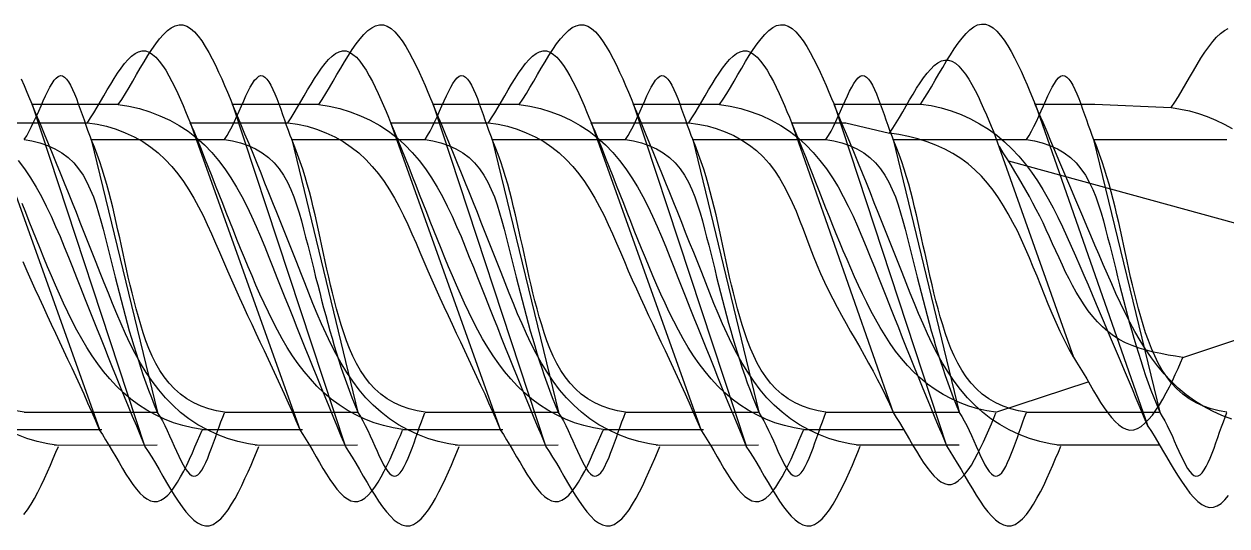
# Model space of a CAD drawing. Extents: x -395 to 1364, y -31 to 719.
# Drawn here: x 287.07 to 299.07, y 387.07 to 392.08 of the extents above; entities that cross this region are included whole.
import ezdxf

# ---------------------------------------------------------------- set-up
doc = ezdxf.new("R2010")
doc.units = 0
doc.layers.get('0').update_dxf_attribs({"linetype": 'CONTINUOUS'})

# ---------------------------------------------------------------- blocks, each defined once
blk = doc.blocks.new('*U60')
for p, q in [((26.079, 1.716), (26.946, 1.717)), ((26.08, 1.714), (27.203, -1.696)), ((28.079, 1.716), (28.946, 1.717)), ((28.08, 1.714), (29.203, -1.696)), ((30.079, 1.716), (30.946, 1.717)), ((30.08, 1.714), (31.203, -1.695)), ((32.079, 1.717), (32.946, 1.717)), ((32.08, 1.714), (33.203, -1.695)), ((34.079, 1.717), (34.946, 1.717)), ((34.08, 1.715), (35.203, -1.695)), ((36.087, 1.719), (37.21, -1.5)), ((36.088, 1.716), (36.683, 1.716)), ((36.683, 1.716), (37.445, 1.683)), ((25.657, 1.534), (26.751, -1.533)), ((25.658, 1.531), (26.634, 1.531)), ((27.657, 1.534), (28.751, -1.533)), ((27.658, 1.531), (28.634, 1.531)), ((29.657, 1.534), (30.751, -1.533)), ((29.658, 1.531), (30.634, 1.531)), ((31.657, 1.534), (32.751, -1.533)), ((31.658, 1.531), (32.634, 1.531)), ((33.657, 1.534), (34.671, -1.362)), ((33.661, 1.531), (34.197, 1.531)), ((34.197, 1.531), (34.634, 1.428)), ((35.671, 1.442), (36.468, -0.81)), ((26.67, 1.364), (27.33, -1.362)), ((26.671, 1.362), (27.998, 1.362)), ((28.67, 1.364), (29.33, -1.362)), ((28.671, 1.362), (29.998, 1.362)), ((30.67, 1.364), (31.33, -1.361)), ((30.671, 1.362), (31.998, 1.362)), ((32.67, 1.364), (33.33, -1.361)), ((32.671, 1.362), (33.998, 1.362)), ((34.67, 1.364), (35.33, -1.361)), ((34.671, 1.362), (35.998, 1.362)), ((36.67, 1.364), (37.33, -1.361)), ((36.671, 1.362), (37.998, 1.362)), ((35.82, 1.149), (40, 0)), ((37.56, -0.812), (40, 0)), ((35.696, -1.359), (36.617, -1.055)), ((26, -1.36), (27.327, -1.36)), ((28, -1.36), (29.327, -1.36)), ((30, -1.36), (31.327, -1.36)), ((32, -1.36), (33.327, -1.36)), ((34, -1.36), (35.327, -1.36)), ((36, -1.36), (37.327, -1.36)), ((25.777, -1.531), (26.777, -1.531)), ((27.777, -1.531), (28.777, -1.531)), ((29.777, -1.531), (30.777, -1.531)), ((31.777, -1.531), (32.777, -1.531)), ((33.777, -1.531), (34.777, -1.531)), ((26.305, -1.688), (27.328, -1.687)), ((28.305, -1.688), (29.328, -1.687)), ((30.305, -1.688), (31.328, -1.687)), ((32.305, -1.688), (33.328, -1.687)), ((34.305, -1.687), (35.328, -1.687)), ((36.305, -1.687), (37.328, -1.687))]:
    blk.add_line(p, q)
for points in [[(25.972, 1.968), (26.001, 1.901), (26.029, 1.836), (26.055, 1.773), (26.08, 1.714)], [(26.939, 1.711), (26.975, 1.764), (27.011, 1.822), (27.047, 1.883), (27.084, 1.946), (27.121, 2.011), (27.159, 2.076), (27.197, 2.14), (27.235, 2.203), (27.274, 2.262), (27.313, 2.318), (27.352, 2.368), (27.391, 2.413), (27.43, 2.45), (27.469, 2.479), (27.507, 2.499), (27.546, 2.509), (27.585, 2.507), (27.623, 2.494), (27.661, 2.47), (27.699, 2.437), (27.736, 2.395), (27.772, 2.347), (27.808, 2.292), (27.843, 2.233), (27.876, 2.17), (27.909, 2.104), (27.941, 2.037), (27.972, 1.969), (28.001, 1.901), (28.029, 1.836), (28.055, 1.773), (28.08, 1.714)], [(28.939, 1.712), (28.975, 1.764), (29.011, 1.822), (29.047, 1.883), (29.084, 1.946), (29.121, 2.011), (29.159, 2.076), (29.197, 2.14), (29.235, 2.203), (29.274, 2.262), (29.313, 2.318), (29.352, 2.368), (29.391, 2.413), (29.43, 2.45), (29.469, 2.479), (29.507, 2.499), (29.546, 2.509), (29.585, 2.507), (29.623, 2.494), (29.661, 2.47), (29.699, 2.437), (29.736, 2.396), (29.772, 2.347), (29.808, 2.293), (29.843, 2.233), (29.876, 2.17), (29.909, 2.104), (29.941, 2.037), (29.972, 1.969), (30.001, 1.901), (30.029, 1.836), (30.055, 1.773), (30.08, 1.714)], [(30.939, 1.712), (30.975, 1.765), (31.011, 1.822), (31.047, 1.883), (31.084, 1.946), (31.121, 2.011), (31.159, 2.076), (31.197, 2.14), (31.235, 2.203), (31.274, 2.262), (31.313, 2.318), (31.352, 2.369), (31.391, 2.413), (31.43, 2.45), (31.469, 2.48), (31.507, 2.499), (31.546, 2.509), (31.585, 2.507), (31.623, 2.494), (31.661, 2.47), (31.699, 2.437), (31.736, 2.396), (31.772, 2.347), (31.808, 2.293), (31.843, 2.233), (31.876, 2.17), (31.909, 2.104), (31.941, 2.037), (31.972, 1.969), (32.001, 1.902), (32.029, 1.836), (32.055, 1.773), (32.08, 1.714)], [(32.939, 1.712), (32.975, 1.765), (33.011, 1.822), (33.047, 1.883), (33.084, 1.946), (33.121, 2.011), (33.159, 2.076), (33.197, 2.141), (33.235, 2.203), (33.274, 2.263), (33.313, 2.318), (33.352, 2.369), (33.391, 2.413), (33.43, 2.451), (33.469, 2.48), (33.507, 2.5), (33.546, 2.509), (33.585, 2.507), (33.623, 2.494), (33.661, 2.47), (33.699, 2.437), (33.736, 2.396), (33.772, 2.347), (33.808, 2.293), (33.843, 2.233), (33.876, 2.17), (33.909, 2.104), (33.941, 2.037), (33.972, 1.969), (34.001, 1.902), (34.029, 1.836), (34.055, 1.773), (34.08, 1.715)], [(34.945, 1.719), (34.98, 1.772), (35.016, 1.829), (35.053, 1.89), (35.09, 1.954), (35.127, 2.018), (35.165, 2.083), (35.203, 2.148), (35.241, 2.21), (35.28, 2.27), (35.319, 2.325), (35.358, 2.376), (35.397, 2.42), (35.435, 2.458), (35.474, 2.487), (35.513, 2.507), (35.552, 2.516), (35.591, 2.514), (35.629, 2.501), (35.667, 2.477), (35.705, 2.444), (35.742, 2.403), (35.778, 2.354), (35.814, 2.3), (35.848, 2.241), (35.882, 2.177), (35.915, 2.111), (35.947, 2.044), (35.977, 1.976), (36.007, 1.909), (36.034, 1.843), (36.061, 1.78), (36.085, 1.722)], [(37.445, 1.683), (37.48, 1.736), (37.516, 1.794), (37.553, 1.855), (37.59, 1.918), (37.627, 1.983), (37.665, 2.048), (37.703, 2.112), (37.741, 2.175), (37.78, 2.234), (37.819, 2.29), (37.858, 2.34), (37.897, 2.385), (37.935, 2.422), (37.974, 2.451), (38.013, 2.471)], [(26.632, 1.531), (26.663, 1.579), (26.696, 1.63), (26.728, 1.685), (26.762, 1.742), (26.795, 1.8), (26.829, 1.859), (26.864, 1.917), (26.898, 1.973), (26.933, 2.026), (26.968, 2.077), (27.003, 2.122), (27.038, 2.162), (27.073, 2.196), (27.108, 2.222), (27.143, 2.24), (27.178, 2.248), (27.212, 2.247), (27.247, 2.235), (27.281, 2.213), (27.315, 2.184), (27.348, 2.146), (27.381, 2.103), (27.413, 2.054), (27.444, 2), (27.475, 1.943), (27.504, 1.884), (27.533, 1.824), (27.56, 1.762), (27.586, 1.702), (27.611, 1.643), (27.635, 1.586), (27.657, 1.534)], [(28.632, 1.531), (28.663, 1.579), (28.696, 1.63), (28.728, 1.685), (28.762, 1.742), (28.795, 1.8), (28.829, 1.859), (28.864, 1.917), (28.898, 1.973), (28.933, 2.026), (28.968, 2.077), (29.003, 2.122), (29.038, 2.162), (29.073, 2.196), (29.108, 2.222), (29.143, 2.24), (29.178, 2.248), (29.212, 2.247), (29.247, 2.235), (29.281, 2.213), (29.315, 2.184), (29.348, 2.146), (29.381, 2.103), (29.413, 2.054), (29.444, 2), (29.475, 1.943), (29.504, 1.884), (29.533, 1.824), (29.56, 1.762), (29.586, 1.702), (29.611, 1.643), (29.635, 1.586), (29.657, 1.534)], [(30.632, 1.531), (30.663, 1.579), (30.696, 1.63), (30.728, 1.685), (30.762, 1.742), (30.795, 1.8), (30.829, 1.859), (30.864, 1.917), (30.898, 1.973), (30.933, 2.026), (30.968, 2.077), (31.003, 2.122), (31.038, 2.162), (31.073, 2.196), (31.108, 2.222), (31.143, 2.24), (31.178, 2.248), (31.212, 2.247), (31.247, 2.235), (31.281, 2.213), (31.315, 2.184), (31.348, 2.146), (31.381, 2.103), (31.413, 2.054), (31.444, 2), (31.475, 1.943), (31.504, 1.884), (31.533, 1.824), (31.56, 1.762), (31.586, 1.702), (31.611, 1.643), (31.635, 1.586), (31.657, 1.534)], [(32.632, 1.531), (32.663, 1.579), (32.696, 1.63), (32.728, 1.685), (32.762, 1.742), (32.795, 1.8), (32.829, 1.859), (32.864, 1.917), (32.898, 1.973), (32.933, 2.026), (32.968, 2.077), (33.003, 2.122), (33.038, 2.162), (33.073, 2.196), (33.108, 2.222), (33.143, 2.24), (33.178, 2.248), (33.212, 2.247), (33.247, 2.235), (33.281, 2.213), (33.315, 2.184), (33.348, 2.146), (33.381, 2.103), (33.413, 2.054), (33.444, 2), (33.475, 1.943), (33.504, 1.884), (33.533, 1.824), (33.56, 1.762), (33.586, 1.702), (33.611, 1.643), (33.635, 1.586), (33.657, 1.534)], [(34.634, 1.428), (34.666, 1.476), (34.699, 1.528), (34.732, 1.583), (34.766, 1.641), (34.8, 1.7), (34.834, 1.759), (34.869, 1.817), (34.904, 1.874), (34.939, 1.928), (34.974, 1.979), (35.009, 2.025), (35.045, 2.066), (35.08, 2.101), (35.116, 2.128), (35.151, 2.147), (35.187, 2.156), (35.222, 2.155), (35.256, 2.144), (35.291, 2.124), (35.325, 2.094), (35.359, 2.057), (35.392, 2.014), (35.424, 1.965), (35.456, 1.911), (35.487, 1.854), (35.517, 1.795), (35.545, 1.734), (35.573, 1.672), (35.6, 1.611), (35.625, 1.552), (35.649, 1.495), (35.671, 1.442)], [(26, 1.362), (26.026, 1.401), (26.051, 1.445), (26.075, 1.493), (26.099, 1.543), (26.123, 1.595), (26.146, 1.647), (26.169, 1.699), (26.192, 1.75), (26.214, 1.799), (26.236, 1.845), (26.257, 1.886), (26.279, 1.923), (26.3, 1.954), (26.321, 1.977), (26.341, 1.993), (26.362, 2.001), (26.383, 1.998), (26.403, 1.987), (26.423, 1.966), (26.443, 1.938), (26.463, 1.904), (26.483, 1.864), (26.503, 1.819), (26.522, 1.771), (26.541, 1.719), (26.56, 1.666), (26.579, 1.612), (26.598, 1.559), (26.616, 1.506), (26.634, 1.455), (26.652, 1.407), (26.67, 1.364)], [(28, 1.362), (28.026, 1.402), (28.051, 1.446), (28.075, 1.493), (28.099, 1.543), (28.123, 1.595), (28.146, 1.647), (28.169, 1.699), (28.192, 1.75), (28.214, 1.799), (28.236, 1.845), (28.257, 1.886), (28.279, 1.923), (28.3, 1.954), (28.321, 1.977), (28.341, 1.994), (28.362, 2.001), (28.383, 1.998), (28.403, 1.987), (28.423, 1.966), (28.443, 1.938), (28.463, 1.904), (28.483, 1.864), (28.503, 1.819), (28.522, 1.771), (28.541, 1.719), (28.56, 1.666), (28.579, 1.612), (28.598, 1.559), (28.616, 1.506), (28.634, 1.455), (28.652, 1.407), (28.67, 1.364)], [(30, 1.362), (30.026, 1.402), (30.051, 1.446), (30.075, 1.493), (30.099, 1.543), (30.123, 1.595), (30.146, 1.647), (30.169, 1.699), (30.192, 1.75), (30.214, 1.799), (30.236, 1.845), (30.257, 1.886), (30.279, 1.923), (30.3, 1.954), (30.321, 1.978), (30.341, 1.994), (30.362, 2.001), (30.383, 1.999), (30.403, 1.987), (30.423, 1.966), (30.443, 1.939), (30.463, 1.904), (30.483, 1.864), (30.503, 1.819), (30.522, 1.771), (30.541, 1.719), (30.56, 1.666), (30.579, 1.613), (30.598, 1.559), (30.616, 1.506), (30.634, 1.455), (30.652, 1.408), (30.67, 1.364)], [(32, 1.362), (32.026, 1.402), (32.051, 1.446), (32.075, 1.493), (32.099, 1.543), (32.123, 1.595), (32.146, 1.647), (32.169, 1.699), (32.192, 1.75), (32.214, 1.799), (32.236, 1.845), (32.257, 1.886), (32.279, 1.923), (32.3, 1.954), (32.321, 1.978), (32.341, 1.994), (32.362, 2.001), (32.383, 1.999), (32.403, 1.987), (32.423, 1.966), (32.443, 1.939), (32.463, 1.904), (32.483, 1.864), (32.503, 1.819), (32.522, 1.771), (32.541, 1.72), (32.56, 1.667), (32.579, 1.613), (32.598, 1.559), (32.616, 1.506), (32.634, 1.455), (32.652, 1.408), (32.67, 1.364)], [(34, 1.362), (34.026, 1.402), (34.051, 1.446), (34.075, 1.493), (34.099, 1.543), (34.123, 1.595), (34.146, 1.647), (34.169, 1.7), (34.192, 1.75), (34.214, 1.799), (34.236, 1.845), (34.257, 1.887), (34.279, 1.923), (34.3, 1.954), (34.321, 1.978), (34.341, 1.994), (34.362, 2.001), (34.383, 1.999), (34.403, 1.987), (34.423, 1.967), (34.443, 1.939), (34.463, 1.904), (34.483, 1.864), (34.503, 1.819), (34.522, 1.771), (34.541, 1.72), (34.56, 1.667), (34.579, 1.613), (34.598, 1.559), (34.616, 1.506), (34.634, 1.455), (34.652, 1.408), (34.67, 1.364)], [(36, 1.362), (36.026, 1.402), (36.051, 1.446), (36.075, 1.493), (36.099, 1.543), (36.123, 1.595), (36.146, 1.648), (36.169, 1.7), (36.192, 1.751), (36.214, 1.799), (36.236, 1.845), (36.257, 1.887), (36.279, 1.923), (36.3, 1.954), (36.321, 1.978), (36.341, 1.994), (36.362, 2.001), (36.383, 1.999), (36.403, 1.987), (36.423, 1.967), (36.443, 1.939), (36.463, 1.904), (36.483, 1.864), (36.503, 1.819), (36.522, 1.771), (36.541, 1.72), (36.56, 1.667), (36.579, 1.613), (36.598, 1.559), (36.616, 1.506), (36.634, 1.456), (36.652, 1.408), (36.67, 1.364)], [(26.344, -1.693), (26.238, -1.677), (26.132, -1.653), (26.029, -1.622), (25.927, -1.583)], [(25.94, 1.153), (26.004, 1.069), (26.064, 0.98), (26.12, 0.888), (26.173, 0.793), (26.222, 0.696), (26.27, 0.597), (26.315, 0.496), (26.359, 0.394), (26.401, 0.292), (26.442, 0.189), (26.483, 0.087), (26.523, -0.015), (26.563, -0.116), (26.603, -0.217), (26.643, -0.317), (26.683, -0.416), (26.722, -0.516), (26.761, -0.615), (26.801, -0.713), (26.84, -0.811), (26.88, -0.91), (26.919, -1.008), (26.959, -1.105), (26.999, -1.203), (27.039, -1.301), (27.079, -1.399), (27.12, -1.497), (27.161, -1.595), (27.202, -1.693)], [(28.344, -1.693), (28.238, -1.677), (28.132, -1.653), (28.029, -1.621), (27.927, -1.583), (27.829, -1.537), (27.735, -1.485), (27.645, -1.426), (27.562, -1.362), (27.484, -1.291), (27.411, -1.215), (27.343, -1.135), (27.279, -1.05), (27.219, -0.962), (27.163, -0.87), (27.11, -0.775), (27.06, -0.678), (27.013, -0.578), (26.968, -0.478), (26.924, -0.376), (26.882, -0.273), (26.841, -0.171), (26.8, -0.068), (26.76, 0.033), (26.72, 0.134), (26.68, 0.235), (26.64, 0.335), (26.6, 0.435), (26.561, 0.534), (26.522, 0.633), (26.482, 0.731), (26.443, 0.83), (26.403, 0.928), (26.364, 1.026), (26.324, 1.124), (26.284, 1.222), (26.244, 1.319), (26.204, 1.417), (26.163, 1.515), (26.122, 1.613), (26.081, 1.711)], [(26.939, 1.711), (27.045, 1.695), (27.151, 1.671), (27.254, 1.64), (27.356, 1.601), (27.454, 1.556), (27.548, 1.503), (27.637, 1.445), (27.721, 1.38), (27.799, 1.31), (27.872, 1.234), (27.94, 1.154), (28.004, 1.069), (28.064, 0.98), (28.12, 0.888), (28.173, 0.793), (28.222, 0.696), (28.27, 0.597), (28.315, 0.496), (28.359, 0.394), (28.401, 0.292), (28.442, 0.189), (28.483, 0.087), (28.523, -0.015), (28.563, -0.116), (28.603, -0.216), (28.643, -0.317), (28.683, -0.416), (28.722, -0.515), (28.761, -0.614), (28.801, -0.713), (28.84, -0.811), (28.88, -0.909), (28.919, -1.007), (28.959, -1.105), (28.999, -1.203), (29.039, -1.301), (29.079, -1.399), (29.12, -1.497), (29.161, -1.595), (29.202, -1.693)], [(30.344, -1.693), (30.238, -1.677), (30.132, -1.653), (30.029, -1.621), (29.927, -1.583), (29.829, -1.537), (29.735, -1.485), (29.645, -1.426), (29.562, -1.361), (29.484, -1.291), (29.411, -1.215), (29.343, -1.135), (29.279, -1.05), (29.219, -0.962), (29.163, -0.87), (29.11, -0.775), (29.06, -0.678), (29.013, -0.578), (28.968, -0.478), (28.924, -0.376), (28.882, -0.273), (28.841, -0.171), (28.8, -0.068), (28.76, 0.033), (28.72, 0.135), (28.68, 0.235), (28.64, 0.335), (28.6, 0.435), (28.561, 0.534), (28.522, 0.633), (28.482, 0.732), (28.443, 0.83), (28.403, 0.928), (28.364, 1.026), (28.324, 1.124), (28.284, 1.222), (28.244, 1.32), (28.204, 1.417), (28.163, 1.515), (28.122, 1.613), (28.081, 1.711)], [(28.939, 1.712), (29.045, 1.695), (29.151, 1.671), (29.254, 1.64), (29.356, 1.601), (29.454, 1.556), (29.548, 1.504), (29.637, 1.445), (29.721, 1.38), (29.799, 1.31), (29.872, 1.234), (29.94, 1.154), (30.004, 1.069), (30.064, 0.98), (30.12, 0.888), (30.173, 0.794), (30.222, 0.696), (30.27, 0.597), (30.315, 0.496), (30.359, 0.394), (30.401, 0.292), (30.442, 0.189), (30.483, 0.087), (30.523, -0.015), (30.563, -0.116), (30.603, -0.216), (30.643, -0.316), (30.683, -0.416), (30.722, -0.515), (30.761, -0.614), (30.801, -0.713), (30.84, -0.811), (30.88, -0.909), (30.919, -1.007), (30.959, -1.105), (30.999, -1.203), (31.039, -1.301), (31.079, -1.399), (31.12, -1.496), (31.161, -1.594), (31.202, -1.693)], [(32.344, -1.693), (32.238, -1.677), (32.132, -1.653), (32.029, -1.621), (31.927, -1.583), (31.829, -1.537), (31.735, -1.485), (31.645, -1.426), (31.562, -1.361), (31.484, -1.291), (31.411, -1.215), (31.343, -1.135), (31.279, -1.05), (31.219, -0.961), (31.163, -0.87), (31.11, -0.775), (31.06, -0.677), (31.013, -0.578), (30.968, -0.477), (30.924, -0.376), (30.882, -0.273), (30.841, -0.17), (30.8, -0.068), (30.76, 0.034), (30.72, 0.135), (30.68, 0.235), (30.64, 0.335), (30.6, 0.435), (30.561, 0.534), (30.522, 0.633), (30.482, 0.732), (30.443, 0.83), (30.403, 0.928), (30.364, 1.026), (30.324, 1.124), (30.284, 1.222), (30.244, 1.32), (30.204, 1.417), (30.163, 1.515), (30.122, 1.613), (30.081, 1.712)], [(30.939, 1.712), (31.045, 1.696), (31.151, 1.672), (31.254, 1.64), (31.356, 1.602), (31.454, 1.556), (31.548, 1.504), (31.637, 1.445), (31.721, 1.38), (31.799, 1.31), (31.872, 1.234), (31.94, 1.154), (32.004, 1.069), (32.064, 0.981), (32.12, 0.889), (32.173, 0.794), (32.222, 0.696), (32.27, 0.597), (32.315, 0.496), (32.359, 0.395), (32.401, 0.292), (32.442, 0.189), (32.483, 0.087), (32.523, -0.015), (32.563, -0.116), (32.603, -0.216), (32.643, -0.316), (32.683, -0.416), (32.722, -0.515), (32.761, -0.614), (32.801, -0.713), (32.84, -0.811), (32.88, -0.909), (32.919, -1.007), (32.959, -1.105), (32.999, -1.203), (33.039, -1.301), (33.079, -1.398), (33.12, -1.496), (33.161, -1.594), (33.202, -1.692)], [(34.344, -1.692), (34.238, -1.676), (34.132, -1.652), (34.029, -1.621), (33.927, -1.582), (33.829, -1.537), (33.735, -1.485), (33.645, -1.426), (33.562, -1.361), (33.484, -1.291), (33.411, -1.215), (33.343, -1.135), (33.279, -1.05), (33.219, -0.961), (33.163, -0.869), (33.11, -0.775), (33.06, -0.677), (33.013, -0.578), (32.968, -0.477), (32.924, -0.375), (32.882, -0.273), (32.841, -0.17), (32.8, -0.068), (32.76, 0.034), (32.72, 0.135), (32.68, 0.235), (32.64, 0.335), (32.6, 0.435), (32.561, 0.534), (32.522, 0.633), (32.482, 0.732), (32.443, 0.83), (32.403, 0.928), (32.364, 1.026), (32.324, 1.124), (32.284, 1.222), (32.244, 1.32), (32.204, 1.418), (32.163, 1.515), (32.122, 1.613), (32.081, 1.712)], [(32.939, 1.712), (33.045, 1.696), (33.151, 1.672), (33.254, 1.64), (33.356, 1.602), (33.454, 1.556), (33.548, 1.504), (33.637, 1.445), (33.721, 1.38), (33.799, 1.31), (33.872, 1.234), (33.94, 1.154), (34.004, 1.069), (34.064, 0.981), (34.12, 0.889), (34.173, 0.794), (34.222, 0.697), (34.27, 0.597), (34.315, 0.497), (34.359, 0.395), (34.401, 0.292), (34.442, 0.19), (34.483, 0.087), (34.523, -0.014), (34.563, -0.116), (34.603, -0.216), (34.643, -0.316), (34.683, -0.416), (34.722, -0.515), (34.761, -0.614), (34.801, -0.713), (34.84, -0.811), (34.88, -0.909), (34.919, -1.007), (34.959, -1.105), (34.999, -1.203), (35.039, -1.301), (35.079, -1.398), (35.12, -1.496), (35.161, -1.594), (35.202, -1.692)], [(36.344, -1.692), (36.238, -1.676), (36.132, -1.652), (36.029, -1.621), (35.927, -1.582), (35.829, -1.537), (35.735, -1.484), (35.645, -1.426), (35.562, -1.361), (35.484, -1.291), (35.411, -1.215), (35.343, -1.134), (35.279, -1.05), (35.219, -0.961), (35.163, -0.869), (35.11, -0.774), (35.06, -0.677), (35.013, -0.578), (34.968, -0.477), (34.924, -0.375), (34.882, -0.273), (34.841, -0.17), (34.8, -0.068), (34.76, 0.034), (34.72, 0.135), (34.68, 0.236), (34.64, 0.336), (34.6, 0.435), (34.561, 0.535), (34.522, 0.633), (34.482, 0.732), (34.443, 0.83), (34.403, 0.929), (34.364, 1.026), (34.324, 1.124), (34.284, 1.222), (34.244, 1.32), (34.204, 1.418), (34.163, 1.516), (34.122, 1.614), (34.081, 1.712)], [(34.946, 1.716), (35.048, 1.701), (35.149, 1.678), (35.249, 1.648), (35.347, 1.612), (35.442, 1.569), (35.533, 1.52), (35.621, 1.466), (35.704, 1.406), (35.782, 1.34), (35.855, 1.27), (35.924, 1.196), (35.989, 1.118), (36.05, 1.036), (36.109, 0.951), (36.164, 0.863), (36.216, 0.772), (36.266, 0.68), (36.314, 0.586), (36.36, 0.49), (36.404, 0.394), (36.447, 0.297), (36.49, 0.2), (36.531, 0.103), (36.573, 0.007), (36.614, -0.089), (36.654, -0.185), (36.695, -0.28), (36.735, -0.374), (36.775, -0.469), (36.815, -0.563), (36.855, -0.657), (36.894, -0.751), (36.934, -0.845), (36.974, -0.939), (37.013, -1.032), (37.053, -1.126), (37.092, -1.22), (37.132, -1.314), (37.172, -1.408), (37.211, -1.502)], [(38.048, -1.429), (37.95, -1.393), (37.855, -1.35), (37.764, -1.301), (37.676, -1.246), (37.593, -1.186), (37.515, -1.121), (37.442, -1.051), (37.373, -0.977), (37.308, -0.898), (37.246, -0.817), (37.188, -0.731), (37.133, -0.644), (37.081, -0.553), (37.031, -0.461), (36.983, -0.367), (36.937, -0.271), (36.893, -0.175), (36.85, -0.078), (36.807, 0.019), (36.766, 0.116), (36.724, 0.212), (36.683, 0.308), (36.643, 0.404), (36.602, 0.499), (36.562, 0.594), (36.522, 0.688), (36.482, 0.782), (36.442, 0.876), (36.402, 0.97), (36.363, 1.064), (36.323, 1.158), (36.284, 1.252), (36.244, 1.345), (36.205, 1.439), (36.165, 1.533), (36.125, 1.627), (36.085, 1.722)], [(37.446, 1.681), (37.537, 1.667), (37.627, 1.648), (37.716, 1.623), (37.803, 1.593), (37.889, 1.557), (37.972, 1.517), (38.053, 1.472)], [(25.989, 0.145), (26.028, 0.053), (26.068, -0.038), (26.108, -0.128), (26.149, -0.217), (26.189, -0.306), (26.23, -0.394), (26.271, -0.482), (26.312, -0.569), (26.353, -0.656), (26.394, -0.743), (26.434, -0.83), (26.475, -0.917), (26.515, -1.004), (26.555, -1.091), (26.595, -1.178), (26.634, -1.266), (26.673, -1.354), (26.712, -1.442), (26.75, -1.531)], [(27.777, -1.531), (27.681, -1.516), (27.585, -1.494), (27.491, -1.465), (27.4, -1.429), (27.31, -1.387), (27.224, -1.339), (27.142, -1.286), (27.065, -1.229), (26.991, -1.166), (26.922, -1.099), (26.856, -1.028), (26.794, -0.954), (26.735, -0.876), (26.679, -0.796), (26.626, -0.713), (26.575, -0.628), (26.527, -0.541), (26.481, -0.452), (26.437, -0.362), (26.394, -0.272), (26.353, -0.181), (26.313, -0.09), (26.274, 0.002), (26.235, 0.092), (26.198, 0.183), (26.16, 0.274), (26.124, 0.364), (26.088, 0.454), (26.052, 0.545), (26.017, 0.635), (25.982, 0.725)], [(26.632, 1.531), (26.728, 1.516), (26.823, 1.495), (26.918, 1.466), (27.01, 1.431), (27.099, 1.389), (27.184, 1.342), (27.264, 1.288), (27.339, 1.229), (27.409, 1.164), (27.474, 1.095), (27.535, 1.021), (27.591, 0.943), (27.644, 0.862), (27.694, 0.778), (27.741, 0.692), (27.786, 0.603), (27.828, 0.513), (27.87, 0.422), (27.91, 0.329), (27.949, 0.237), (27.989, 0.145), (28.028, 0.053), (28.068, -0.038), (28.108, -0.128), (28.149, -0.217), (28.189, -0.306), (28.23, -0.394), (28.271, -0.482), (28.312, -0.569), (28.353, -0.656), (28.394, -0.743), (28.434, -0.83), (28.475, -0.917), (28.515, -1.004), (28.555, -1.091), (28.595, -1.178), (28.634, -1.266), (28.673, -1.354), (28.712, -1.442), (28.75, -1.531)], [(29.777, -1.531), (29.681, -1.516), (29.585, -1.494), (29.491, -1.465), (29.4, -1.429), (29.31, -1.387), (29.224, -1.339), (29.142, -1.286), (29.065, -1.229), (28.991, -1.166), (28.922, -1.099), (28.856, -1.028), (28.794, -0.954), (28.735, -0.876), (28.679, -0.796), (28.626, -0.713), (28.575, -0.628), (28.527, -0.541), (28.481, -0.452), (28.437, -0.362), (28.394, -0.272), (28.353, -0.181), (28.313, -0.09), (28.274, 0.002), (28.235, 0.092), (28.198, 0.183), (28.16, 0.274), (28.124, 0.364), (28.088, 0.454), (28.052, 0.545), (28.017, 0.635), (27.982, 0.725), (27.946, 0.814), (27.911, 0.904), (27.876, 0.994), (27.841, 1.084), (27.805, 1.173), (27.769, 1.263), (27.733, 1.352), (27.696, 1.442), (27.658, 1.531)], [(28.632, 1.531), (28.728, 1.516), (28.823, 1.495), (28.918, 1.466), (29.01, 1.431), (29.099, 1.389), (29.184, 1.342), (29.264, 1.288), (29.339, 1.229), (29.409, 1.164), (29.474, 1.095), (29.535, 1.021), (29.591, 0.943), (29.644, 0.862), (29.694, 0.778), (29.741, 0.692), (29.786, 0.603), (29.828, 0.513), (29.87, 0.422), (29.91, 0.329), (29.949, 0.237), (29.989, 0.145), (30.028, 0.053), (30.068, -0.038), (30.108, -0.128), (30.149, -0.217), (30.189, -0.306), (30.23, -0.394), (30.271, -0.482), (30.312, -0.569), (30.353, -0.656), (30.394, -0.743), (30.434, -0.83), (30.475, -0.917), (30.515, -1.004), (30.555, -1.091), (30.595, -1.178), (30.634, -1.266), (30.673, -1.354), (30.712, -1.442), (30.75, -1.531)], [(31.777, -1.531), (31.681, -1.516), (31.585, -1.494), (31.491, -1.465), (31.4, -1.429), (31.31, -1.387), (31.224, -1.339), (31.142, -1.286), (31.065, -1.229), (30.991, -1.166), (30.922, -1.099), (30.856, -1.028), (30.794, -0.954), (30.735, -0.876), (30.679, -0.796), (30.626, -0.713), (30.575, -0.628), (30.527, -0.541), (30.481, -0.452), (30.437, -0.362), (30.394, -0.272), (30.353, -0.181), (30.313, -0.09), (30.274, 0.002), (30.235, 0.092), (30.198, 0.183), (30.16, 0.274), (30.124, 0.364), (30.088, 0.454), (30.052, 0.545), (30.017, 0.635), (29.982, 0.725), (29.946, 0.814), (29.911, 0.904), (29.876, 0.994), (29.841, 1.084), (29.805, 1.173), (29.769, 1.263), (29.733, 1.352), (29.696, 1.442), (29.658, 1.531)], [(30.632, 1.531), (30.728, 1.516), (30.823, 1.495), (30.918, 1.466), (31.01, 1.431), (31.099, 1.389), (31.184, 1.342), (31.264, 1.288), (31.339, 1.229), (31.409, 1.164), (31.474, 1.095), (31.535, 1.021), (31.591, 0.943), (31.644, 0.862), (31.694, 0.778), (31.741, 0.692), (31.786, 0.603), (31.828, 0.513), (31.87, 0.422), (31.91, 0.329), (31.949, 0.237), (31.989, 0.145), (32.028, 0.053), (32.068, -0.038), (32.108, -0.128), (32.149, -0.217), (32.189, -0.306), (32.23, -0.394), (32.271, -0.482), (32.312, -0.569), (32.353, -0.656), (32.394, -0.743), (32.434, -0.83), (32.475, -0.917), (32.515, -1.004), (32.555, -1.091), (32.595, -1.178), (32.634, -1.266), (32.673, -1.354), (32.712, -1.442), (32.75, -1.531)], [(33.777, -1.531), (33.681, -1.516), (33.585, -1.494), (33.491, -1.465), (33.4, -1.429), (33.31, -1.387), (33.224, -1.339), (33.142, -1.286), (33.065, -1.229), (32.991, -1.166), (32.922, -1.099), (32.856, -1.028), (32.794, -0.954), (32.735, -0.876), (32.679, -0.796), (32.626, -0.713), (32.575, -0.628), (32.527, -0.541), (32.481, -0.452), (32.437, -0.362), (32.394, -0.272), (32.353, -0.181), (32.313, -0.09), (32.274, 0.002), (32.235, 0.092), (32.198, 0.183), (32.16, 0.274), (32.124, 0.364), (32.088, 0.454), (32.052, 0.545), (32.017, 0.635), (31.982, 0.725), (31.946, 0.814), (31.911, 0.904), (31.876, 0.994), (31.841, 1.084), (31.805, 1.173), (31.769, 1.263), (31.733, 1.352), (31.696, 1.442), (31.658, 1.531)], [(32.632, 1.531), (32.723, 1.517), (32.815, 1.498), (32.905, 1.472), (32.994, 1.44), (33.079, 1.402), (33.161, 1.358), (33.237, 1.308), (33.308, 1.252), (33.373, 1.191), (33.432, 1.125), (33.486, 1.054), (33.535, 0.978), (33.581, 0.9), (33.624, 0.818), (33.663, 0.733), (33.701, 0.647), (33.736, 0.559), (33.771, 0.469), (33.805, 0.379), (33.839, 0.289), (33.873, 0.2), (33.909, 0.111), (33.946, 0.024), (33.985, -0.062), (34.026, -0.146), (34.068, -0.229), (34.111, -0.311), (34.155, -0.392), (34.2, -0.473), (34.245, -0.553), (34.29, -0.632), (34.336, -0.711), (34.381, -0.791), (34.425, -0.87), (34.469, -0.95), (34.512, -1.03), (34.554, -1.111), (34.594, -1.193), (34.633, -1.275), (34.67, -1.359)], [(35.696, -1.359), (35.605, -1.345), (35.514, -1.325), (35.424, -1.298), (35.337, -1.265), (35.251, -1.227), (35.168, -1.183), (35.089, -1.134), (35.014, -1.08), (34.943, -1.021), (34.876, -0.959), (34.812, -0.892), (34.752, -0.822), (34.695, -0.749), (34.641, -0.673), (34.589, -0.595), (34.541, -0.514), (34.494, -0.432), (34.449, -0.349), (34.406, -0.264), (34.365, -0.179), (34.324, -0.093), (34.285, -0.008), (34.247, 0.078), (34.21, 0.164), (34.173, 0.25), (34.138, 0.335), (34.102, 0.421), (34.068, 0.506), (34.034, 0.592), (34, 0.678), (33.966, 0.763), (33.932, 0.849), (33.899, 0.934), (33.865, 1.02), (33.832, 1.105), (33.798, 1.19), (33.764, 1.276), (33.729, 1.361), (33.694, 1.446), (33.658, 1.531)], [(26, -1.36), (25.921, -1.347)], [(26, 1.362), (26.079, 1.349), (26.158, 1.33), (26.234, 1.303), (26.308, 1.27), (26.376, 1.229), (26.439, 1.183), (26.495, 1.129), (26.544, 1.07), (26.588, 1.006), (26.627, 0.937), (26.661, 0.864), (26.692, 0.789), (26.719, 0.711), (26.744, 0.631), (26.767, 0.55), (26.789, 0.468), (26.809, 0.387), (26.83, 0.307), (26.85, 0.227), (26.87, 0.147), (26.89, 0.069), (26.909, -0.01), (26.929, -0.088), (26.949, -0.165), (26.968, -0.242), (26.988, -0.319), (27.009, -0.395), (27.029, -0.471), (27.05, -0.546), (27.072, -0.621), (27.094, -0.696), (27.117, -0.771), (27.14, -0.845), (27.164, -0.919), (27.189, -0.993), (27.215, -1.067), (27.242, -1.14), (27.27, -1.214), (27.299, -1.287), (27.329, -1.36)], [(28, -1.36), (27.921, -1.347), (27.843, -1.327), (27.766, -1.3), (27.693, -1.266), (27.623, -1.226), (27.559, -1.18), (27.5, -1.128), (27.447, -1.07), (27.399, -1.008), (27.355, -0.942), (27.315, -0.872), (27.279, -0.799), (27.246, -0.723), (27.216, -0.646), (27.189, -0.567), (27.164, -0.487), (27.14, -0.407), (27.118, -0.328), (27.097, -0.248), (27.077, -0.169), (27.058, -0.09), (27.039, -0.011), (27.022, 0.068), (27.005, 0.146), (26.988, 0.224), (26.971, 0.302), (26.954, 0.38), (26.937, 0.457), (26.92, 0.534), (26.903, 0.611), (26.884, 0.688), (26.866, 0.764), (26.846, 0.84), (26.825, 0.915), (26.803, 0.991), (26.78, 1.066), (26.755, 1.14), (26.729, 1.214), (26.701, 1.288), (26.671, 1.362)], [(28, 1.362), (28.079, 1.349), (28.158, 1.33), (28.234, 1.303), (28.308, 1.27), (28.376, 1.23), (28.439, 1.183), (28.495, 1.129), (28.544, 1.07), (28.588, 1.006), (28.627, 0.937), (28.661, 0.864), (28.692, 0.789), (28.719, 0.711), (28.744, 0.631), (28.767, 0.55), (28.789, 0.469), (28.809, 0.387), (28.83, 0.307), (28.85, 0.227), (28.87, 0.147), (28.89, 0.069), (28.909, -0.01), (28.929, -0.088), (28.949, -0.165), (28.968, -0.242), (28.988, -0.319), (29.009, -0.395), (29.029, -0.471), (29.05, -0.546), (29.072, -0.621), (29.094, -0.696), (29.117, -0.771), (29.14, -0.845), (29.164, -0.919), (29.189, -0.993), (29.215, -1.067), (29.242, -1.14), (29.27, -1.214), (29.299, -1.287), (29.329, -1.36)], [(30, -1.36), (29.921, -1.347), (29.843, -1.327), (29.766, -1.3), (29.693, -1.266), (29.623, -1.226), (29.559, -1.18), (29.5, -1.128), (29.447, -1.07), (29.399, -1.008), (29.355, -0.942), (29.315, -0.872), (29.279, -0.799), (29.246, -0.723), (29.216, -0.646), (29.189, -0.567), (29.164, -0.487), (29.14, -0.407), (29.118, -0.328), (29.097, -0.248), (29.077, -0.169), (29.058, -0.09), (29.039, -0.011), (29.022, 0.068), (29.005, 0.146), (28.988, 0.224), (28.971, 0.302), (28.954, 0.38), (28.937, 0.457), (28.92, 0.534), (28.903, 0.611), (28.884, 0.688), (28.866, 0.764), (28.846, 0.84), (28.825, 0.916), (28.803, 0.991), (28.78, 1.066), (28.755, 1.14), (28.729, 1.215), (28.701, 1.288), (28.671, 1.362)], [(30, 1.362), (30.079, 1.35), (30.158, 1.33), (30.234, 1.303), (30.308, 1.27), (30.376, 1.23), (30.439, 1.183), (30.495, 1.129), (30.544, 1.07), (30.588, 1.006), (30.627, 0.937), (30.661, 0.864), (30.692, 0.789), (30.719, 0.711), (30.744, 0.631), (30.767, 0.55), (30.789, 0.469), (30.809, 0.387), (30.83, 0.307), (30.85, 0.227), (30.87, 0.148), (30.89, 0.069), (30.909, -0.01), (30.929, -0.088), (30.949, -0.165), (30.968, -0.242), (30.988, -0.319), (31.009, -0.395), (31.029, -0.471), (31.05, -0.546), (31.072, -0.621), (31.094, -0.696), (31.117, -0.771), (31.14, -0.845), (31.164, -0.919), (31.189, -0.993), (31.215, -1.067), (31.242, -1.14), (31.27, -1.213), (31.299, -1.287), (31.329, -1.36)], [(32, -1.36), (31.921, -1.347), (31.843, -1.327), (31.766, -1.3), (31.693, -1.266), (31.623, -1.226), (31.559, -1.18), (31.5, -1.128), (31.447, -1.07), (31.399, -1.008), (31.355, -0.942), (31.315, -0.872), (31.279, -0.799), (31.246, -0.723), (31.216, -0.646), (31.189, -0.567), (31.164, -0.487), (31.14, -0.407), (31.118, -0.328), (31.097, -0.248), (31.077, -0.169), (31.058, -0.09), (31.039, -0.011), (31.022, 0.068), (31.005, 0.146), (30.988, 0.225), (30.971, 0.302), (30.954, 0.38), (30.937, 0.457), (30.92, 0.535), (30.903, 0.611), (30.884, 0.688), (30.866, 0.764), (30.846, 0.84), (30.825, 0.916), (30.803, 0.991), (30.78, 1.066), (30.755, 1.14), (30.729, 1.215), (30.701, 1.289), (30.671, 1.362)], [(32, 1.362), (32.079, 1.35), (32.158, 1.33), (32.234, 1.303), (32.308, 1.27), (32.376, 1.23), (32.439, 1.183), (32.495, 1.129), (32.544, 1.07), (32.588, 1.006), (32.627, 0.937), (32.661, 0.865), (32.692, 0.789), (32.719, 0.711), (32.744, 0.631), (32.767, 0.55), (32.789, 0.469), (32.809, 0.388), (32.83, 0.307), (32.85, 0.227), (32.87, 0.148), (32.89, 0.069), (32.909, -0.01), (32.929, -0.087), (32.949, -0.165), (32.968, -0.242), (32.988, -0.319), (33.009, -0.395), (33.029, -0.471), (33.05, -0.546), (33.072, -0.621), (33.094, -0.696), (33.117, -0.771), (33.14, -0.845), (33.164, -0.919), (33.189, -0.993), (33.215, -1.067), (33.242, -1.14), (33.27, -1.213), (33.299, -1.287), (33.329, -1.36)], [(34, -1.36), (33.921, -1.347), (33.843, -1.327), (33.766, -1.3), (33.693, -1.266), (33.623, -1.226), (33.559, -1.18), (33.5, -1.127), (33.447, -1.07), (33.399, -1.008), (33.355, -0.941), (33.315, -0.871), (33.279, -0.798), (33.246, -0.723), (33.216, -0.646), (33.189, -0.567), (33.164, -0.487), (33.14, -0.407), (33.118, -0.328), (33.097, -0.248), (33.077, -0.169), (33.058, -0.09), (33.039, -0.011), (33.022, 0.068), (33.005, 0.146), (32.988, 0.225), (32.971, 0.303), (32.954, 0.38), (32.937, 0.458), (32.92, 0.535), (32.903, 0.611), (32.884, 0.688), (32.866, 0.764), (32.846, 0.84), (32.825, 0.916), (32.803, 0.991), (32.78, 1.066), (32.755, 1.141), (32.729, 1.215), (32.701, 1.289), (32.671, 1.362)], [(34, 1.362), (34.079, 1.35), (34.158, 1.33), (34.234, 1.304), (34.308, 1.27), (34.376, 1.23), (34.439, 1.183), (34.495, 1.129), (34.544, 1.07), (34.588, 1.006), (34.627, 0.937), (34.661, 0.865), (34.692, 0.789), (34.719, 0.711), (34.744, 0.631), (34.767, 0.55), (34.789, 0.469), (34.809, 0.388), (34.83, 0.307), (34.85, 0.227), (34.87, 0.148), (34.89, 0.069), (34.909, -0.01), (34.929, -0.087), (34.949, -0.165), (34.968, -0.242), (34.988, -0.318), (35.009, -0.395), (35.029, -0.47), (35.05, -0.546), (35.072, -0.621), (35.094, -0.696), (35.117, -0.771), (35.14, -0.845), (35.164, -0.919), (35.189, -0.993), (35.215, -1.066), (35.242, -1.14), (35.27, -1.213), (35.299, -1.286), (35.329, -1.36)], [(36.468, -0.81), (36.422, -0.726), (36.378, -0.641), (36.336, -0.553), (36.296, -0.464), (36.256, -0.373), (36.218, -0.281), (36.18, -0.189), (36.143, -0.096), (36.106, -0.003), (36.068, 0.089), (36.03, 0.181), (35.991, 0.272), (35.95, 0.362), (35.909, 0.45), (35.865, 0.536), (35.819, 0.62), (35.771, 0.702), (35.721, 0.781), (35.667, 0.856), (35.61, 0.928), (35.55, 0.996), (35.485, 1.06), (35.417, 1.119), (35.344, 1.174), (35.266, 1.224), (35.184, 1.268), (35.097, 1.307), (35.008, 1.341), (34.916, 1.37), (34.823, 1.394), (34.728, 1.413), (34.634, 1.428)], [(36, -1.36), (35.921, -1.347), (35.843, -1.327), (35.766, -1.3), (35.693, -1.266), (35.623, -1.226), (35.559, -1.18), (35.5, -1.127), (35.447, -1.07), (35.399, -1.008), (35.355, -0.941), (35.315, -0.871), (35.279, -0.798), (35.246, -0.723), (35.216, -0.645), (35.189, -0.567), (35.164, -0.487), (35.14, -0.407), (35.118, -0.327), (35.097, -0.248), (35.077, -0.169), (35.058, -0.089), (35.039, -0.011), (35.022, 0.068), (35.005, 0.147), (34.988, 0.225), (34.971, 0.303), (34.954, 0.38), (34.937, 0.458), (34.92, 0.535), (34.903, 0.612), (34.884, 0.688), (34.866, 0.764), (34.846, 0.84), (34.825, 0.916), (34.803, 0.991), (34.78, 1.066), (34.755, 1.141), (34.729, 1.215), (34.701, 1.289), (34.671, 1.362)], [(36, 1.362), (36.079, 1.35), (36.158, 1.33), (36.234, 1.304), (36.308, 1.27), (36.376, 1.23), (36.439, 1.183), (36.495, 1.13), (36.544, 1.07), (36.588, 1.006), (36.627, 0.937), (36.661, 0.865), (36.692, 0.789), (36.719, 0.711), (36.744, 0.631), (36.767, 0.55), (36.789, 0.469), (36.809, 0.388), (36.83, 0.307), (36.85, 0.227), (36.87, 0.148), (36.89, 0.069), (36.909, -0.009), (36.929, -0.087), (36.949, -0.165), (36.968, -0.242), (36.988, -0.318), (37.009, -0.395), (37.029, -0.47), (37.05, -0.546), (37.072, -0.621), (37.094, -0.696), (37.117, -0.77), (37.14, -0.845), (37.164, -0.919), (37.189, -0.993), (37.215, -1.066), (37.242, -1.14), (37.27, -1.213), (37.299, -1.286), (37.329, -1.36)], [(38, -1.36), (37.921, -1.347), (37.843, -1.327), (37.766, -1.3), (37.693, -1.266), (37.623, -1.226), (37.559, -1.179), (37.5, -1.127), (37.447, -1.07), (37.399, -1.008), (37.355, -0.941), (37.315, -0.871), (37.279, -0.798), (37.246, -0.723), (37.216, -0.645), (37.189, -0.567), (37.164, -0.487), (37.14, -0.407), (37.118, -0.327), (37.097, -0.248), (37.077, -0.168), (37.058, -0.089), (37.039, -0.01), (37.022, 0.068), (37.005, 0.147), (36.988, 0.225), (36.971, 0.303), (36.954, 0.38), (36.937, 0.458), (36.92, 0.535), (36.903, 0.612), (36.884, 0.688), (36.866, 0.764), (36.846, 0.84), (36.825, 0.916), (36.803, 0.991), (36.78, 1.066), (36.755, 1.141), (36.729, 1.215), (36.701, 1.289), (36.671, 1.362)], [(37.56, -0.812), (37.487, -0.801), (37.414, -0.789), (37.34, -0.775), (37.267, -0.76), (37.195, -0.741), (37.124, -0.72), (37.055, -0.695), (36.989, -0.666), (36.926, -0.633), (36.867, -0.596), (36.811, -0.553), (36.758, -0.507), (36.709, -0.457), (36.662, -0.404), (36.617, -0.347), (36.575, -0.288), (36.535, -0.226), (36.497, -0.162), (36.46, -0.096), (36.425, -0.029), (36.391, 0.04), (36.358, 0.11), (36.325, 0.18), (36.293, 0.251), (36.261, 0.322), (36.23, 0.392), (36.198, 0.461), (36.165, 0.53), (36.132, 0.597), (36.098, 0.664), (36.064, 0.729), (36.029, 0.794), (35.993, 0.857), (35.957, 0.92), (35.921, 0.983), (35.884, 1.045), (35.846, 1.107), (35.808, 1.169), (35.769, 1.23), (35.73, 1.292)], [(36.468, -0.81), (36.5, -0.859), (36.533, -0.912), (36.567, -0.968), (36.601, -1.027), (36.635, -1.086), (36.67, -1.146), (36.705, -1.205), (36.74, -1.262), (36.776, -1.316), (36.811, -1.367), (36.848, -1.413), (36.884, -1.453), (36.921, -1.487), (36.958, -1.513), (36.995, -1.53), (37.032, -1.538), (37.07, -1.536), (37.107, -1.523), (37.145, -1.501), (37.182, -1.47), (37.219, -1.433), (37.256, -1.389), (37.292, -1.339), (37.327, -1.285), (37.361, -1.228), (37.394, -1.168), (37.426, -1.107), (37.456, -1.045), (37.485, -0.984), (37.512, -0.924), (37.537, -0.866), (37.56, -0.812)], [(27.329, -1.363), (27.355, -1.402), (27.38, -1.446), (27.404, -1.493), (27.428, -1.543), (27.452, -1.595), (27.475, -1.647), (27.498, -1.699), (27.521, -1.749), (27.543, -1.798), (27.565, -1.843), (27.586, -1.885), (27.608, -1.921), (27.629, -1.952), (27.65, -1.976), (27.671, -1.992), (27.691, -1.999), (27.712, -1.996), (27.732, -1.985), (27.753, -1.964), (27.773, -1.937), (27.793, -1.902), (27.812, -1.863), (27.832, -1.818), (27.851, -1.77), (27.871, -1.719), (27.89, -1.666), (27.909, -1.612), (27.927, -1.559), (27.946, -1.506), (27.964, -1.456), (27.982, -1.408), (27.999, -1.365)], [(29.329, -1.363), (29.355, -1.402), (29.38, -1.446), (29.404, -1.493), (29.428, -1.543), (29.452, -1.595), (29.475, -1.647), (29.498, -1.699), (29.521, -1.749), (29.543, -1.798), (29.565, -1.843), (29.586, -1.885), (29.608, -1.921), (29.629, -1.952), (29.65, -1.975), (29.671, -1.991), (29.691, -1.999), (29.712, -1.996), (29.732, -1.985), (29.753, -1.964), (29.773, -1.937), (29.793, -1.902), (29.812, -1.863), (29.832, -1.818), (29.851, -1.77), (29.871, -1.719), (29.89, -1.666), (29.909, -1.612), (29.927, -1.559), (29.946, -1.506), (29.964, -1.456), (29.982, -1.408), (29.999, -1.365)], [(31.329, -1.363), (31.355, -1.402), (31.38, -1.446), (31.404, -1.493), (31.428, -1.543), (31.452, -1.595), (31.475, -1.647), (31.498, -1.699), (31.521, -1.749), (31.543, -1.798), (31.565, -1.843), (31.586, -1.885), (31.608, -1.921), (31.629, -1.952), (31.65, -1.975), (31.671, -1.991), (31.691, -1.999), (31.712, -1.996), (31.732, -1.985), (31.753, -1.964), (31.773, -1.937), (31.793, -1.902), (31.812, -1.862), (31.832, -1.818), (31.851, -1.77), (31.871, -1.719), (31.89, -1.666), (31.909, -1.612), (31.927, -1.559), (31.946, -1.506), (31.964, -1.456), (31.982, -1.408), (31.999, -1.364)], [(33.329, -1.363), (33.355, -1.402), (33.38, -1.446), (33.404, -1.493), (33.428, -1.543), (33.452, -1.595), (33.475, -1.647), (33.498, -1.699), (33.521, -1.749), (33.543, -1.798), (33.565, -1.843), (33.586, -1.885), (33.608, -1.921), (33.629, -1.952), (33.65, -1.975), (33.671, -1.991), (33.691, -1.998), (33.712, -1.996), (33.732, -1.984), (33.753, -1.964), (33.773, -1.937), (33.793, -1.902), (33.812, -1.862), (33.832, -1.818), (33.851, -1.77), (33.871, -1.719), (33.89, -1.666), (33.909, -1.612), (33.927, -1.559), (33.946, -1.506), (33.964, -1.456), (33.982, -1.408), (33.999, -1.364)], [(34.67, -1.364), (34.701, -1.412), (34.734, -1.463), (34.767, -1.518), (34.8, -1.575), (34.833, -1.633), (34.867, -1.692), (34.902, -1.75), (34.936, -1.806), (34.971, -1.859), (35.006, -1.909), (35.041, -1.955), (35.076, -1.995), (35.111, -2.029), (35.146, -2.055), (35.181, -2.073), (35.216, -2.081), (35.25, -2.08), (35.285, -2.068), (35.319, -2.046), (35.353, -2.016), (35.386, -1.979), (35.419, -1.936), (35.451, -1.887), (35.482, -1.833), (35.513, -1.776), (35.542, -1.717), (35.571, -1.656), (35.598, -1.595), (35.625, -1.535), (35.65, -1.476), (35.673, -1.419), (35.695, -1.366)], [(35.329, -1.363), (35.355, -1.402), (35.38, -1.446), (35.404, -1.493), (35.428, -1.543), (35.452, -1.594), (35.475, -1.647), (35.498, -1.698), (35.521, -1.749), (35.543, -1.798), (35.565, -1.843), (35.586, -1.884), (35.608, -1.921), (35.629, -1.951), (35.65, -1.975), (35.671, -1.991), (35.691, -1.998), (35.712, -1.996), (35.732, -1.984), (35.753, -1.964), (35.773, -1.936), (35.793, -1.902), (35.812, -1.862), (35.832, -1.818), (35.851, -1.769), (35.871, -1.718), (35.89, -1.666), (35.909, -1.612), (35.927, -1.558), (35.946, -1.506), (35.964, -1.455), (35.982, -1.408), (35.999, -1.364)], [(37.329, -1.363), (37.355, -1.402), (37.38, -1.446), (37.404, -1.493), (37.428, -1.543), (37.452, -1.594), (37.475, -1.646), (37.498, -1.698), (37.521, -1.749), (37.543, -1.798), (37.565, -1.843), (37.586, -1.884), (37.608, -1.921), (37.629, -1.951), (37.65, -1.975), (37.671, -1.991), (37.691, -1.998), (37.712, -1.996), (37.732, -1.984), (37.753, -1.964), (37.773, -1.936), (37.793, -1.902), (37.812, -1.862), (37.832, -1.818), (37.851, -1.769), (37.871, -1.718), (37.89, -1.666), (37.909, -1.612), (37.927, -1.558), (37.946, -1.506), (37.964, -1.455), (37.982, -1.408), (37.999, -1.364)], [(26.75, -1.536), (26.782, -1.583), (26.814, -1.635), (26.847, -1.69), (26.88, -1.747), (26.914, -1.805), (26.948, -1.863), (26.982, -1.921), (27.016, -1.977), (27.051, -2.031), (27.086, -2.081), (27.121, -2.127), (27.156, -2.167), (27.191, -2.2), (27.226, -2.226), (27.261, -2.244), (27.296, -2.253), (27.331, -2.251), (27.365, -2.239), (27.399, -2.218), (27.433, -2.188), (27.466, -2.151), (27.499, -2.107), (27.531, -2.058), (27.562, -2.005), (27.593, -1.948), (27.623, -1.889), (27.651, -1.828), (27.679, -1.767), (27.705, -1.706), (27.73, -1.647), (27.754, -1.591), (27.776, -1.538)], [(28.75, -1.536), (28.782, -1.583), (28.814, -1.635), (28.847, -1.69), (28.88, -1.747), (28.914, -1.805), (28.948, -1.863), (28.982, -1.921), (29.016, -1.977), (29.051, -2.031), (29.086, -2.081), (29.121, -2.127), (29.156, -2.167), (29.191, -2.2), (29.226, -2.226), (29.261, -2.244), (29.296, -2.253), (29.331, -2.251), (29.365, -2.239), (29.399, -2.218), (29.433, -2.188), (29.466, -2.151), (29.499, -2.107), (29.531, -2.058), (29.562, -2.005), (29.593, -1.948), (29.623, -1.889), (29.651, -1.828), (29.679, -1.767), (29.705, -1.706), (29.73, -1.647), (29.754, -1.591), (29.776, -1.538)], [(30.75, -1.536), (30.782, -1.583), (30.814, -1.635), (30.847, -1.69), (30.88, -1.747), (30.914, -1.805), (30.948, -1.863), (30.982, -1.921), (31.016, -1.977), (31.051, -2.031), (31.086, -2.081), (31.121, -2.127), (31.156, -2.167), (31.191, -2.2), (31.226, -2.226), (31.261, -2.244), (31.296, -2.253), (31.331, -2.251), (31.365, -2.239), (31.399, -2.218), (31.433, -2.188), (31.466, -2.151), (31.499, -2.107), (31.531, -2.058), (31.562, -2.005), (31.593, -1.948), (31.623, -1.889), (31.651, -1.828), (31.679, -1.767), (31.705, -1.706), (31.73, -1.647), (31.754, -1.591), (31.776, -1.538)], [(32.75, -1.536), (32.782, -1.583), (32.814, -1.635), (32.847, -1.69), (32.88, -1.747), (32.914, -1.805), (32.948, -1.863), (32.982, -1.921), (33.016, -1.977), (33.051, -2.031), (33.086, -2.081), (33.121, -2.127), (33.156, -2.167), (33.191, -2.2), (33.226, -2.226), (33.261, -2.244), (33.296, -2.253), (33.331, -2.251), (33.365, -2.239), (33.399, -2.218), (33.433, -2.188), (33.466, -2.151), (33.499, -2.107), (33.531, -2.058), (33.562, -2.005), (33.593, -1.948), (33.623, -1.889), (33.651, -1.828), (33.679, -1.767), (33.705, -1.706), (33.73, -1.647), (33.754, -1.591), (33.776, -1.538)], [(37.21, -1.5), (37.246, -1.554), (37.283, -1.612), (37.32, -1.674), (37.358, -1.738), (37.396, -1.804), (37.435, -1.87), (37.473, -1.935), (37.513, -1.999), (37.552, -2.059), (37.592, -2.116), (37.631, -2.167), (37.671, -2.212), (37.71, -2.25), (37.75, -2.28), (37.789, -2.3), (37.827, -2.31), (37.866, -2.308), (37.903, -2.294), (37.941, -2.27), (37.978, -2.236), (38.014, -2.193)], [(25.999, -2.382), (26.035, -2.334), (26.071, -2.279), (26.105, -2.22), (26.139, -2.157), (26.172, -2.091), (26.204, -2.023), (26.234, -1.955), (26.264, -1.888), (26.291, -1.822), (26.318, -1.76), (26.342, -1.701)], [(27.202, -1.698), (27.237, -1.751), (27.273, -1.808), (27.31, -1.869), (27.347, -1.933), (27.384, -1.997), (27.422, -2.063), (27.46, -2.127), (27.498, -2.189), (27.537, -2.249), (27.576, -2.304), (27.615, -2.355), (27.654, -2.399), (27.692, -2.437), (27.731, -2.466), (27.77, -2.486), (27.809, -2.495), (27.848, -2.494), (27.886, -2.48), (27.924, -2.456), (27.962, -2.423), (27.999, -2.382), (28.035, -2.334), (28.071, -2.279), (28.105, -2.22), (28.139, -2.157), (28.172, -2.091), (28.204, -2.023), (28.234, -1.955), (28.264, -1.888), (28.291, -1.822), (28.318, -1.76), (28.342, -1.701)], [(29.202, -1.698), (29.237, -1.751), (29.273, -1.808), (29.31, -1.869), (29.347, -1.933), (29.384, -1.997), (29.422, -2.062), (29.46, -2.127), (29.498, -2.189), (29.537, -2.249), (29.576, -2.304), (29.615, -2.355), (29.654, -2.399), (29.692, -2.437), (29.731, -2.466), (29.77, -2.486), (29.809, -2.495), (29.848, -2.493), (29.886, -2.48), (29.924, -2.456), (29.962, -2.423), (29.999, -2.382), (30.035, -2.333), (30.071, -2.279), (30.105, -2.22), (30.139, -2.156), (30.172, -2.091), (30.204, -2.023), (30.234, -1.955), (30.264, -1.888), (30.291, -1.822), (30.318, -1.759), (30.342, -1.701)], [(31.202, -1.698), (31.237, -1.751), (31.273, -1.808), (31.31, -1.869), (31.347, -1.932), (31.384, -1.997), (31.422, -2.062), (31.46, -2.127), (31.498, -2.189), (31.537, -2.249), (31.576, -2.304), (31.615, -2.355), (31.654, -2.399), (31.692, -2.437), (31.731, -2.466), (31.77, -2.486), (31.809, -2.495), (31.848, -2.493), (31.886, -2.48), (31.924, -2.456), (31.962, -2.423), (31.999, -2.382), (32.035, -2.333), (32.071, -2.279), (32.105, -2.219), (32.139, -2.156), (32.172, -2.09), (32.204, -2.023), (32.234, -1.955), (32.264, -1.888), (32.291, -1.822), (32.318, -1.759), (32.342, -1.701)], [(33.202, -1.698), (33.237, -1.751), (33.273, -1.808), (33.31, -1.869), (33.347, -1.932), (33.384, -1.997), (33.422, -2.062), (33.46, -2.126), (33.498, -2.189), (33.537, -2.248), (33.576, -2.304), (33.615, -2.355), (33.654, -2.399), (33.692, -2.436), (33.731, -2.466), (33.77, -2.485), (33.809, -2.495), (33.848, -2.493), (33.886, -2.48), (33.924, -2.456), (33.962, -2.423), (33.999, -2.382), (34.035, -2.333), (34.071, -2.279), (34.105, -2.219), (34.139, -2.156), (34.172, -2.09), (34.204, -2.023), (34.234, -1.955), (34.264, -1.888), (34.291, -1.822), (34.318, -1.759), (34.342, -1.7)], [(35.202, -1.697), (35.237, -1.75), (35.273, -1.808), (35.31, -1.869), (35.347, -1.932), (35.384, -1.997), (35.422, -2.062), (35.46, -2.126), (35.498, -2.189), (35.537, -2.248), (35.576, -2.304), (35.615, -2.354), (35.654, -2.399), (35.692, -2.436), (35.731, -2.465), (35.77, -2.485), (35.809, -2.495), (35.848, -2.493), (35.886, -2.48), (35.924, -2.456), (35.962, -2.423), (35.999, -2.382), (36.035, -2.333), (36.071, -2.279), (36.105, -2.219), (36.139, -2.156), (36.172, -2.09), (36.204, -2.023), (36.234, -1.955), (36.264, -1.887), (36.291, -1.822), (36.318, -1.759), (36.342, -1.7)]]:
    blk.add_lwpolyline(points)

msp = doc.modelspace()

# ---------------------------------------------------------------- block references
msp.add_blockref('*U60', (261.071, 389.569))

doc.saveas('drawing.dxf')
